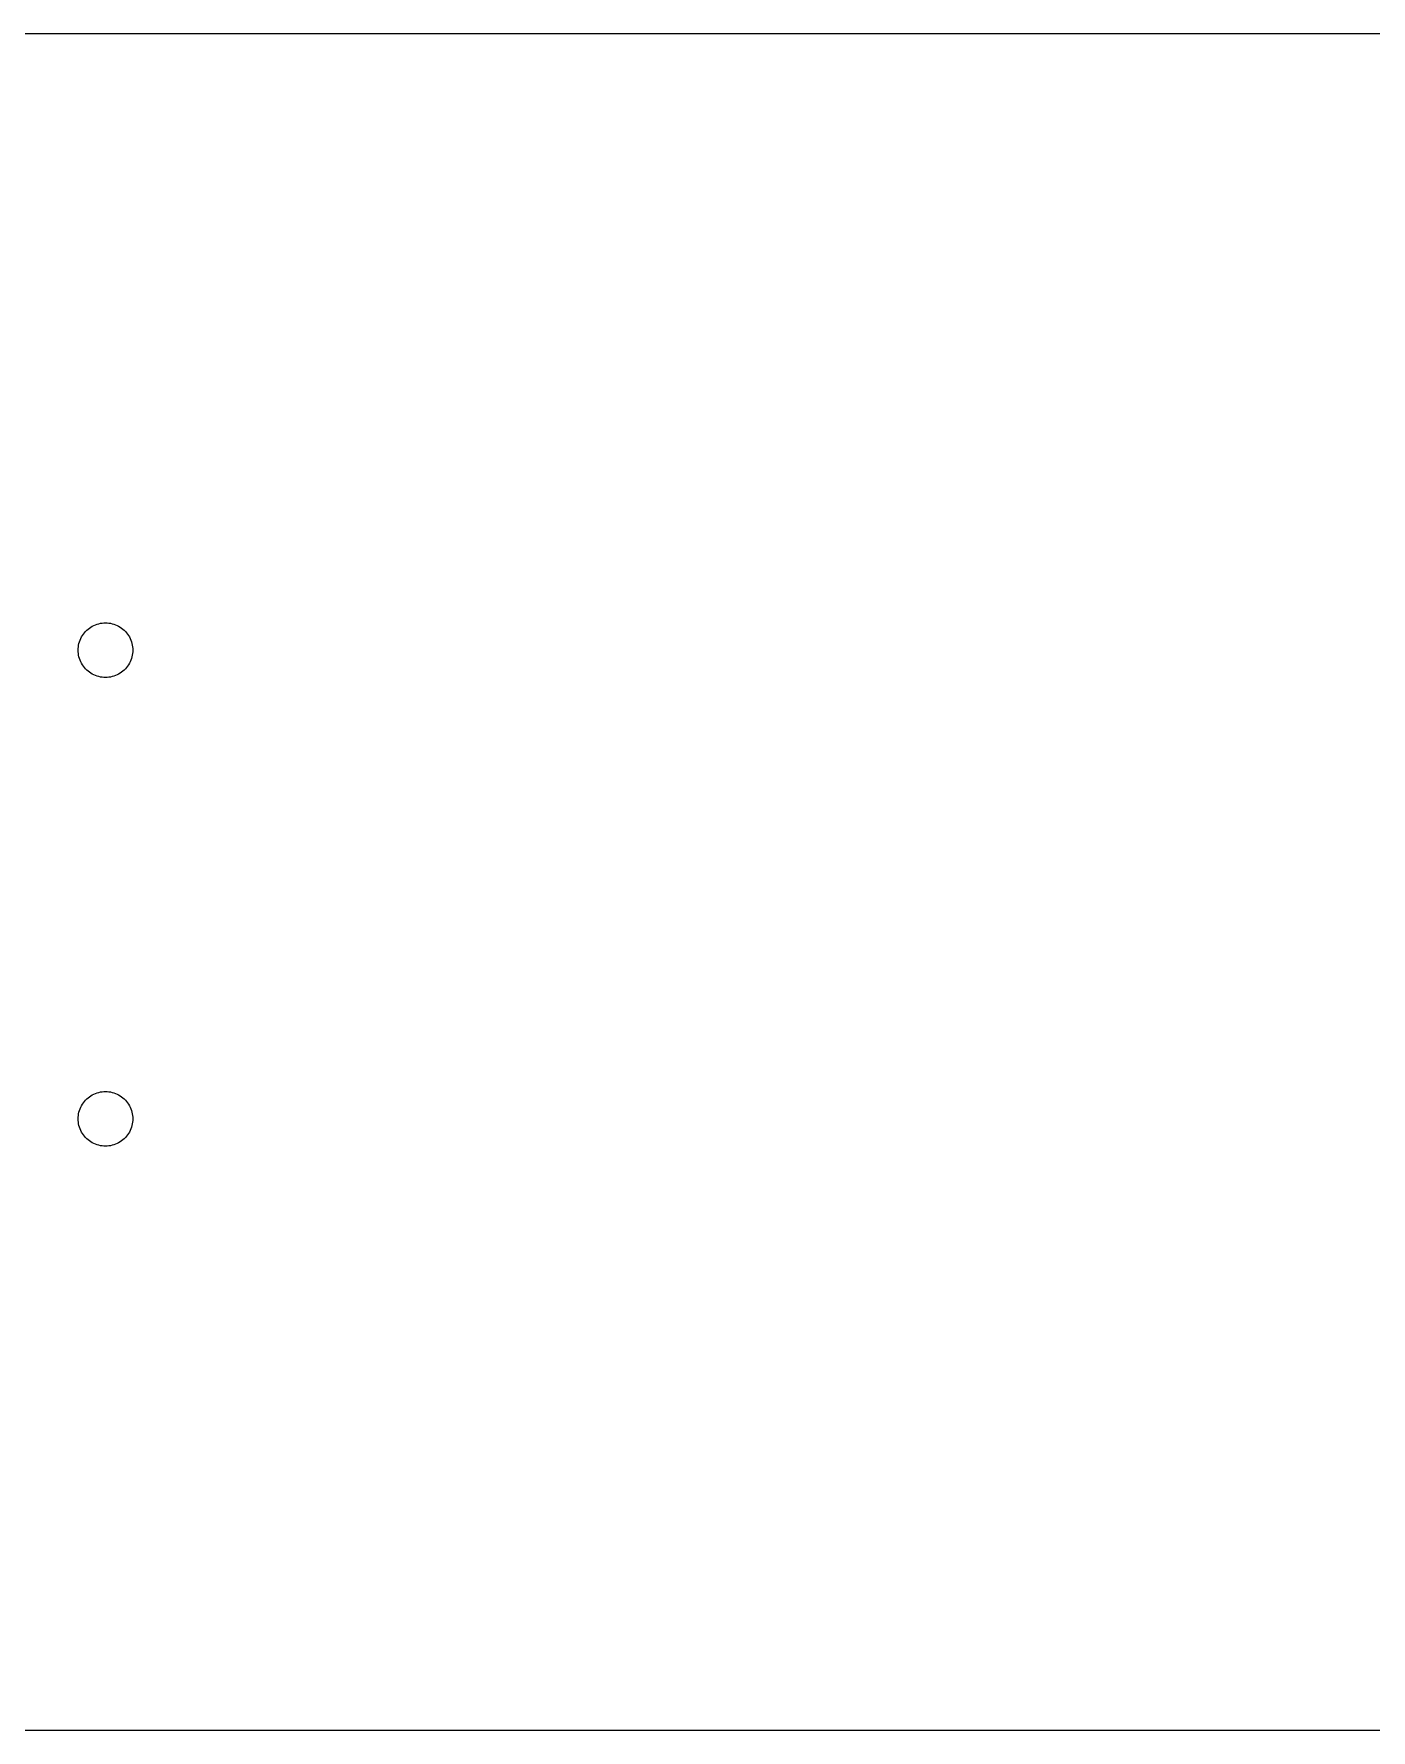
# Model space of a CAD drawing. Extents: x -121 to 456, y -235 to 102.
# Drawn here: x 136 to 296.2, y -101.6 to 101.6 of the extents above; entities that cross this region are included whole.
import ezdxf

# ---------------------------------------------------------------- set-up
doc = ezdxf.new("R2010")
doc.units = 0
doc.layers.get('0').update_dxf_attribs({"color": 1})

msp = doc.modelspace()

# ---------------------------------------------------------------- linework, layer by layer
at = {"color": 1}
for p, q in [((328.95, 101.6), (125.65, 101.6)), ((142.65, 30.4245), (142.82, 30.5402)), ((142.82, 30.5402), (142.997, 30.6449)), ((142.997, 30.6449), (143.181, 30.7383)), ((143.181, 30.7383), (143.369, 30.82)), ((143.369, 30.82), (143.563, 30.8897)), ((143.563, 30.8897), (143.761, 30.9471)), ((143.761, 30.9471), (143.961, 30.992)), ((143.961, 30.992), (144.165, 31.0242)), ((144.165, 31.0242), (144.369, 31.0435)), ((144.369, 31.0435), (144.575, 31.05)), ((144.575, 31.05), (144.781, 31.0435)), ((144.781, 31.0435), (144.985, 31.0242)), ((144.985, 31.0242), (145.189, 30.992)), ((145.189, 30.992), (145.389, 30.9471)), ((145.389, 30.9471), (145.587, 30.8897)), ((145.587, 30.8897), (145.781, 30.82)), ((145.781, 30.82), (145.969, 30.7383)), ((145.969, 30.7383), (146.153, 30.6449)), ((146.153, 30.6449), (146.33, 30.5402)), ((146.33, 30.5402), (146.5, 30.4245)), ((141.358, 28.3887), (141.403, 28.5894)), ((141.403, 28.5894), (141.46, 28.787)), ((141.46, 28.787), (141.53, 28.9806)), ((141.53, 28.9806), (141.612, 29.1694)), ((141.612, 29.1694), (141.705, 29.3527)), ((141.705, 29.3527), (141.81, 29.5298)), ((141.81, 29.5298), (141.925, 29.7)), ((141.925, 29.7), (142.052, 29.8625)), ((142.052, 29.8625), (142.188, 30.0169)), ((142.188, 30.0169), (142.333, 30.1624)), ((142.333, 30.1624), (142.487, 30.2984)), ((142.487, 30.2984), (142.65, 30.4245)), ((146.5, 30.4245), (146.663, 30.2984)), ((146.663, 30.2984), (146.817, 30.1624)), ((146.817, 30.1624), (146.962, 30.0169)), ((146.962, 30.0169), (147.098, 29.8625)), ((147.098, 29.8625), (147.225, 29.7)), ((147.225, 29.7), (147.34, 29.5298)), ((147.34, 29.5298), (147.445, 29.3527)), ((147.445, 29.3527), (147.538, 29.1694)), ((147.538, 29.1694), (147.62, 28.9806)), ((147.62, 28.9806), (147.69, 28.787)), ((147.69, 28.787), (147.747, 28.5894)), ((147.747, 28.5894), (147.792, 28.3887)), ((141.3, 27.775), (141.306, 27.9806)), ((141.306, 27.5694), (141.3, 27.775)), ((141.306, 27.9806), (141.326, 28.1855)), ((141.326, 27.3645), (141.306, 27.5694)), ((141.326, 28.1855), (141.358, 28.3887)), ((141.358, 27.1613), (141.326, 27.3645)), ((141.403, 26.9605), (141.358, 27.1613)), ((141.46, 26.763), (141.403, 26.9605)), ((141.53, 26.5694), (141.46, 26.763)), ((141.612, 26.3806), (141.53, 26.5694)), ((147.62, 26.5694), (147.538, 26.3806)), ((147.69, 26.763), (147.62, 26.5694)), ((147.747, 26.9605), (147.69, 26.763)), ((147.792, 27.1613), (147.747, 26.9605)), ((147.792, 28.3887), (147.824, 28.1855)), ((147.824, 27.3645), (147.792, 27.1613)), ((147.824, 28.1855), (147.844, 27.9806)), ((147.844, 27.5694), (147.824, 27.3645)), ((147.844, 27.9806), (147.85, 27.775)), ((147.85, 27.775), (147.844, 27.5694)), ((141.705, 26.1973), (141.612, 26.3806)), ((141.81, 26.0202), (141.705, 26.1973)), ((141.925, 25.85), (141.81, 26.0202)), ((142.052, 25.6874), (141.925, 25.85)), ((142.188, 25.5331), (142.052, 25.6874)), ((142.333, 25.3876), (142.188, 25.5331)), ((142.487, 25.2516), (142.333, 25.3876)), ((142.65, 25.1255), (142.487, 25.2516)), ((142.82, 25.0098), (142.65, 25.1255)), ((142.997, 24.9051), (142.82, 25.0098)), ((143.181, 24.8117), (142.997, 24.9051)), ((143.369, 24.73), (143.181, 24.8117)), ((143.563, 24.6603), (143.369, 24.73)), ((143.761, 24.6029), (143.563, 24.6603)), ((143.961, 24.558), (143.761, 24.6029)), ((144.165, 24.5258), (143.961, 24.558)), ((144.369, 24.5065), (144.165, 24.5258)), ((144.575, 24.5), (144.369, 24.5065)), ((144.781, 24.5065), (144.575, 24.5)), ((144.985, 24.5258), (144.781, 24.5065)), ((145.189, 24.558), (144.985, 24.5258)), ((145.389, 24.6029), (145.189, 24.558)), ((145.587, 24.6603), (145.389, 24.6029)), ((145.781, 24.73), (145.587, 24.6603)), ((145.969, 24.8117), (145.781, 24.73)), ((146.153, 24.9051), (145.969, 24.8117)), ((146.33, 25.0098), (146.153, 24.9051)), ((146.5, 25.1255), (146.33, 25.0098)), ((146.663, 25.2516), (146.5, 25.1255)), ((146.817, 25.3876), (146.663, 25.2516)), ((146.962, 25.5331), (146.817, 25.3876)), ((147.098, 25.6874), (146.962, 25.5331)), ((147.225, 25.85), (147.098, 25.6874)), ((147.34, 26.0202), (147.225, 25.85)), ((147.445, 26.1973), (147.34, 26.0202)), ((147.538, 26.3806), (147.445, 26.1973)), ((141.925, -26.45), (142.052, -26.2874)), ((142.052, -26.2874), (142.188, -26.1331)), ((142.188, -26.1331), (142.333, -25.9876)), ((142.333, -25.9876), (142.487, -25.8516)), ((142.487, -25.8516), (142.65, -25.7255)), ((142.65, -25.7255), (142.82, -25.6098)), ((142.82, -25.6098), (142.997, -25.5051)), ((142.997, -25.5051), (143.181, -25.4117)), ((143.181, -25.4117), (143.369, -25.33)), ((143.369, -25.33), (143.563, -25.2603)), ((143.563, -25.2603), (143.761, -25.2029)), ((143.761, -25.2029), (143.961, -25.158)), ((143.961, -25.158), (144.165, -25.1258)), ((144.165, -25.1258), (144.369, -25.1065)), ((144.369, -25.1065), (144.575, -25.1)), ((144.575, -25.1), (144.781, -25.1065)), ((144.781, -25.1065), (144.985, -25.1258)), ((144.985, -25.1258), (145.189, -25.158)), ((145.189, -25.158), (145.389, -25.2029)), ((145.389, -25.2029), (145.587, -25.2603)), ((145.587, -25.2603), (145.781, -25.33)), ((145.781, -25.33), (145.969, -25.4117)), ((145.969, -25.4117), (146.153, -25.5051)), ((146.153, -25.5051), (146.33, -25.6098)), ((146.33, -25.6098), (146.5, -25.7255)), ((146.5, -25.7255), (146.663, -25.8516)), ((146.663, -25.8516), (146.817, -25.9876)), ((146.817, -25.9876), (146.962, -26.1331)), ((146.962, -26.1331), (147.098, -26.2874)), ((147.098, -26.2874), (147.225, -26.45)), ((141.3, -28.375), (141.306, -28.1694)), ((141.306, -28.5806), (141.3, -28.375)), ((141.306, -28.1694), (141.326, -27.9645)), ((141.326, -27.9645), (141.358, -27.7613)), ((141.358, -27.7613), (141.403, -27.5605)), ((141.403, -27.5605), (141.46, -27.363)), ((141.46, -27.363), (141.53, -27.1694)), ((141.53, -27.1694), (141.612, -26.9806)), ((141.612, -26.9806), (141.705, -26.7973)), ((141.705, -26.7973), (141.81, -26.6202)), ((141.81, -26.6202), (141.925, -26.45)), ((147.225, -26.45), (147.34, -26.6202)), ((147.34, -26.6202), (147.445, -26.7973)), ((147.445, -26.7973), (147.538, -26.9806)), ((147.538, -26.9806), (147.62, -27.1694)), ((147.62, -27.1694), (147.69, -27.363)), ((147.69, -27.363), (147.747, -27.5605)), ((147.747, -27.5605), (147.792, -27.7613)), ((147.792, -27.7613), (147.824, -27.9645)), ((147.824, -27.9645), (147.844, -28.1694)), ((147.844, -28.1694), (147.85, -28.375)), ((147.85, -28.375), (147.844, -28.5806)), ((141.326, -28.7855), (141.306, -28.5806)), ((141.358, -28.9887), (141.326, -28.7855)), ((141.403, -29.1895), (141.358, -28.9887)), ((141.46, -29.387), (141.403, -29.1895)), ((141.53, -29.5806), (141.46, -29.387)), ((141.612, -29.7694), (141.53, -29.5806)), ((141.705, -29.9527), (141.612, -29.7694)), ((141.81, -30.1298), (141.705, -29.9527)), ((141.925, -30.3), (141.81, -30.1298)), ((142.052, -30.4626), (141.925, -30.3)), ((142.188, -30.6169), (142.052, -30.4626)), ((147.098, -30.4626), (146.962, -30.6169)), ((147.225, -30.3), (147.098, -30.4626)), ((147.34, -30.1298), (147.225, -30.3)), ((147.445, -29.9527), (147.34, -30.1298)), ((147.538, -29.7694), (147.445, -29.9527)), ((147.62, -29.5806), (147.538, -29.7694)), ((147.69, -29.387), (147.62, -29.5806)), ((147.747, -29.1895), (147.69, -29.387)), ((147.792, -28.9887), (147.747, -29.1895)), ((147.824, -28.7855), (147.792, -28.9887)), ((147.844, -28.5806), (147.824, -28.7855)), ((142.333, -30.7624), (142.188, -30.6169)), ((142.487, -30.8984), (142.333, -30.7624)), ((142.65, -31.0245), (142.487, -30.8984)), ((142.82, -31.1402), (142.65, -31.0245)), ((142.997, -31.2449), (142.82, -31.1402)), ((143.181, -31.3383), (142.997, -31.2449)), ((143.369, -31.42), (143.181, -31.3383)), ((143.563, -31.4897), (143.369, -31.42)), ((143.761, -31.5471), (143.563, -31.4897)), ((143.961, -31.592), (143.761, -31.5471)), ((144.165, -31.6242), (143.961, -31.592)), ((144.369, -31.6435), (144.165, -31.6242)), ((144.575, -31.65), (144.369, -31.6435)), ((144.781, -31.6435), (144.575, -31.65)), ((144.985, -31.6242), (144.781, -31.6435)), ((145.189, -31.592), (144.985, -31.6242)), ((145.389, -31.5471), (145.189, -31.592)), ((145.587, -31.4897), (145.389, -31.5471)), ((145.781, -31.42), (145.587, -31.4897)), ((145.969, -31.3383), (145.781, -31.42)), ((146.153, -31.2449), (145.969, -31.3383)), ((146.33, -31.1402), (146.153, -31.2449)), ((146.5, -31.0245), (146.33, -31.1402)), ((146.663, -30.8984), (146.5, -31.0245)), ((146.817, -30.7624), (146.663, -30.8984)), ((146.962, -30.6169), (146.817, -30.7624)), ((125.65, -101.6), (366.95, -101.6))]:
    msp.add_line(p, q, dxfattribs=at)

doc.saveas('drawing.dxf')
